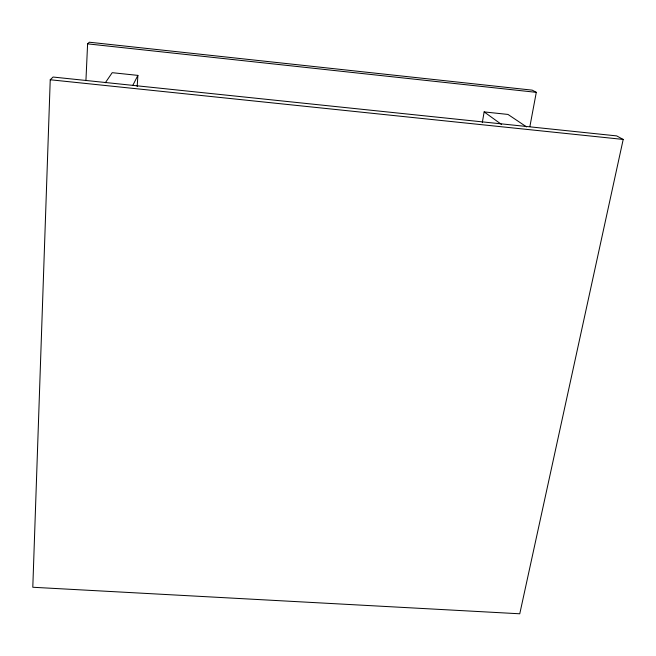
<?xml version="1.0" encoding="UTF-8"?>
<svg xmlns="http://www.w3.org/2000/svg" width="656" height="656" viewBox="0 0 656 656"><rect width="100%" height="100%" fill="white"/><g stroke="black" fill="none" stroke-linecap="round" stroke-linejoin="round"><path stroke-width="0.98" d="M50.233 79.761L32.8 587.259L519.765 613.786L623.2 139.433L616.673 135.899L53.07 77.039L50.233 79.761L623.2 139.433M85.928 80.663L87.601 43.862L89.323 42.214L532.254 90.151L536.296 92.34L529.892 126.526M137.194 86.617L137.883 75.391L112.217 72.685L105.313 82.763M482.299 122.639L484.144 111.914L507.974 114.431L526.588 126.911M132.807 85.387L137.883 75.391M87.601 43.862L536.296 92.34M484.144 111.914L501.512 124.443"/></g></svg>
